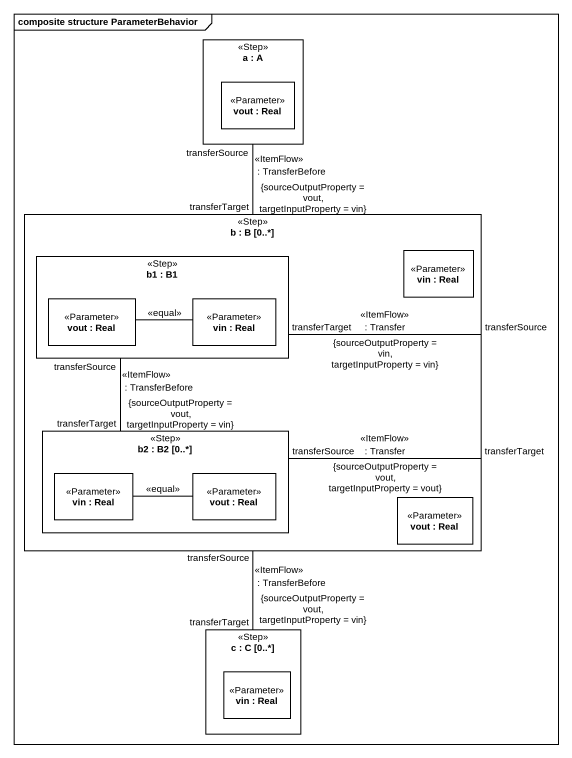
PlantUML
@startuml
mainframe composite structure ParameterBehavior
rectangle "a : A" as a <<Step>> {
  rectangle "vout : Real" as vout <<Parameter>>
}
rectangle "b : B [0..*]" as b <<Step>> {
  rectangle "b1 : B1" as b1 <<Step>> {
    rectangle "vout : Real" as vout_2 <<Parameter>>
    rectangle "vin : Real" as vin_2 <<Parameter>>
  }
  rectangle "vin : Real" as vin <<Parameter>>
  rectangle "b2 : B2 [0..*]" as b2 <<Step>> {
    rectangle "vin : Real" as vin_3 <<Parameter>>
    rectangle "vout : Real" as vout_3 <<Parameter>>
  }
  rectangle "vout : Real" as vout_4 <<Parameter>>
}
rectangle "c : C [0..*]" as c <<Step>> {
  rectangle "vin : Real" as vin_4 <<Parameter>>
}
a "transferSource" -- "transferTarget" b : <<ItemFlow>>\n: TransferBefore\n{sourceOutputProperty = vout, targetInputProperty = vin}
b "transferSource" -up- "transferTarget" b1 : <<ItemFlow>>\n: Transfer\n{sourceOutputProperty = vin, targetInputProperty = vin}
b "transferSource" -- "transferTarget" c : <<ItemFlow>>\n: TransferBefore\n{sourceOutputProperty = vout, targetInputProperty = vin}
b1 "transferSource" -- "transferTarget" b2 : <<ItemFlow>>\n: TransferBefore\n{sourceOutputProperty = vout, targetInputProperty = vin}
vin_2 -left- vout_2 : <<equal>>
b2 "transferSource" -up- "transferTarget" b : <<ItemFlow>>\n: Transfer\n{sourceOutputProperty = vout, targetInputProperty = vout}
vin_3 -right- vout_3 : <<equal>>
@enduml
